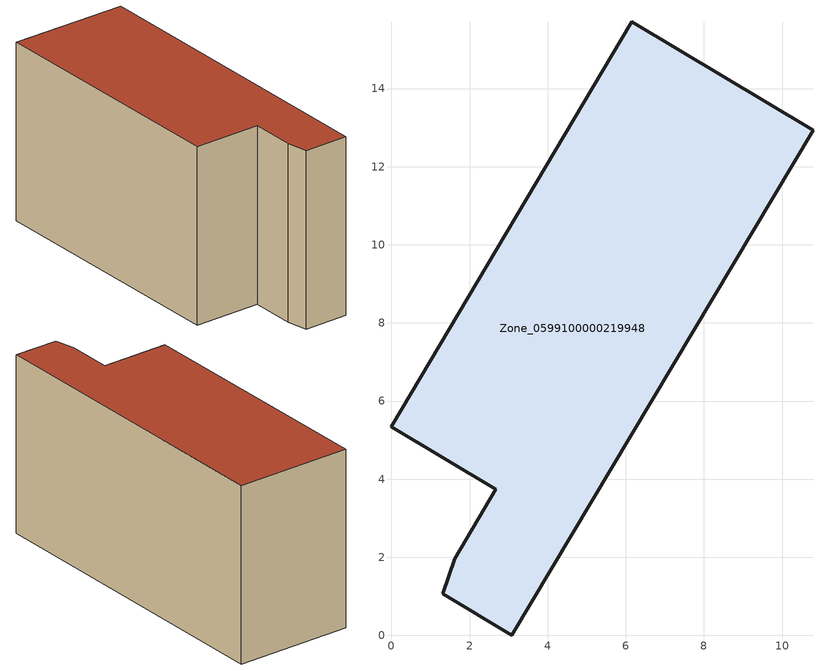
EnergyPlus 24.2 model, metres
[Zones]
Zone_0599100000219948
 floor ground (C_G): 6.15,15.71 10.79,12.93 3.08,0 1.31,1.06 1.61,1.96 2.67,3.74 0,5.34 z0
 wall outside (C_F): 10.79,12.93 6.15,15.71 0,5.34 2.67,3.74 1.61,1.96 1.31,1.06 3.08,0 10.79,12.93 z0:8.18
 roof outside (C_R): 1.61,1.96 1.31,1.06 3.08,0 10.79,12.93 6.15,15.71 0,5.34 2.67,3.74 z8.18
[BUILDING]
Pand.0599100000219948: North Axis=0; Terrain=City; Loads Convergence Tolerance Value=0.04; Temperature Convergence Tolerance Value=0.4; Solar Distribution=FullExterior; Maximum Number of Warmup Days=25; Minimum Number of Warmup Days=1
[Site:Location]
Rotterdam.The.Hague.AP_ZH_NLD Design_Conditions: Latitude=51.96; Longitude=4.45; Time Zone=1; Elevation=-4.5
[SITE:GROUNDTEMPERATURE:BUILDINGSURFACE]
18, 18, 18, 18, 18, 18, 18, 18, 18, 18, 18, 18
[MATERIAL] Thermal Absorptance=0.9; Solar Absorptance=0.7; Visible Absorptance=0.7
Name | Roughness | Thickness | Conductivity | Density | Specific Heat
G.TI.1975-1991 | MediumSmooth | 0.15 | 0.288461 | 540 | 1210
F.TI.1975-1991 | Rough | 0.3 | 0.230769 | 1920 | 840
R.TI.1975-1991 | MediumRough | 0.2 | 0.153846 | 1500 | 1000
[CONSTRUCTION]
C_G: G.TI.1975-1991
C_F: F.TI.1975-1991
C_R: R.TI.1975-1991
[ZONE]
Zone_0599100000219948: Type=1; Multiplier=1; Ceiling Height=Autocalculate; Volume=Autocalculate; Floor Area=autocalculate; Part of Total Floor Area=Yes
[ZONEINFILTRATION:DESIGNFLOWRATE]
Infil_Zone_0599100000219948: Zone or ZoneList or Space or SpaceList=Zone_0599100000219948; Schedule=AlwaysOn; Design Flow Rate Calculation Method=Flow/Area; Flow Rate per Floor Area=0.003; Constant Term Coefficient=1; Temperature Term Coefficient=0; Velocity Term Coefficient=0; Velocity Squared Term Coefficient=0
[HVACTEMPLATE:ZONE:IDEALLOADSAIRSYSTEM]
Zone_0599100000219948: Maximum Heating Supply Air Temperature=50; Minimum Cooling Supply Air Temperature=13; Maximum Heating Supply Air Humidity Ratio=0.0156; Minimum Cooling Supply Air Humidity Ratio=0.0077; Heating Limit=NoLimit; Cooling Limit=NoLimit; Dehumidification Control Type=ConstantSensibleHeatRatio; Cooling Sensible Heat Ratio=0.7; Dehumidification Setpoint=60; Humidification Control Type=None; Humidification Setpoint=30; Outdoor Air Method=None; Outdoor Air Flow Rate per Person=0.00944; Outdoor Air Flow Rate per Zone Floor Area=0; Outdoor Air Flow Rate per Zone=0; Demand Controlled Ventilation Type=None; Outdoor Air Economizer Type=NoEconomizer; Heat Recovery Type=None; Sensible Heat Recovery Effectiveness=0.7; Latent Heat Recovery Effectiveness=0.65
[ZONECONTROL:THERMOSTAT]
ThermostatControl_Zone_0599100000219948: Zone or ZoneList=Zone_0599100000219948; Control Type Schedule=DualSetpointControlType; Control 1=Thermostat_Zone_0599100000219948; Temperature Difference Between Cutout And Setpoint=0
[THERMOSTATSETPOINT:DUALSETPOINT]
Thermostat_Zone_0599100000219948: Heating Setpoint Temperature Schedule=HeatingSetpoint_Zone_0599100000219948; Cooling Setpoint Temperature Schedule=CoolingSetpoint_Zone_0599100000219948
[SCHEDULE:COMPACT]
HeatingSetpoint_Zone_0599100000219948: Through: 12/31, For: AllDays, Until: 24:00, 21
CoolingSetpoint_Zone_0599100000219948: Through: 12/31, For: AllDays, Until: 24:00, 24
DualSetpointControlType: Through: 12/31, For: AllDays, Until: 24:00, 4
AlwaysOn: Through: 12/31, For: AllDays, Until: 24:00, 1
